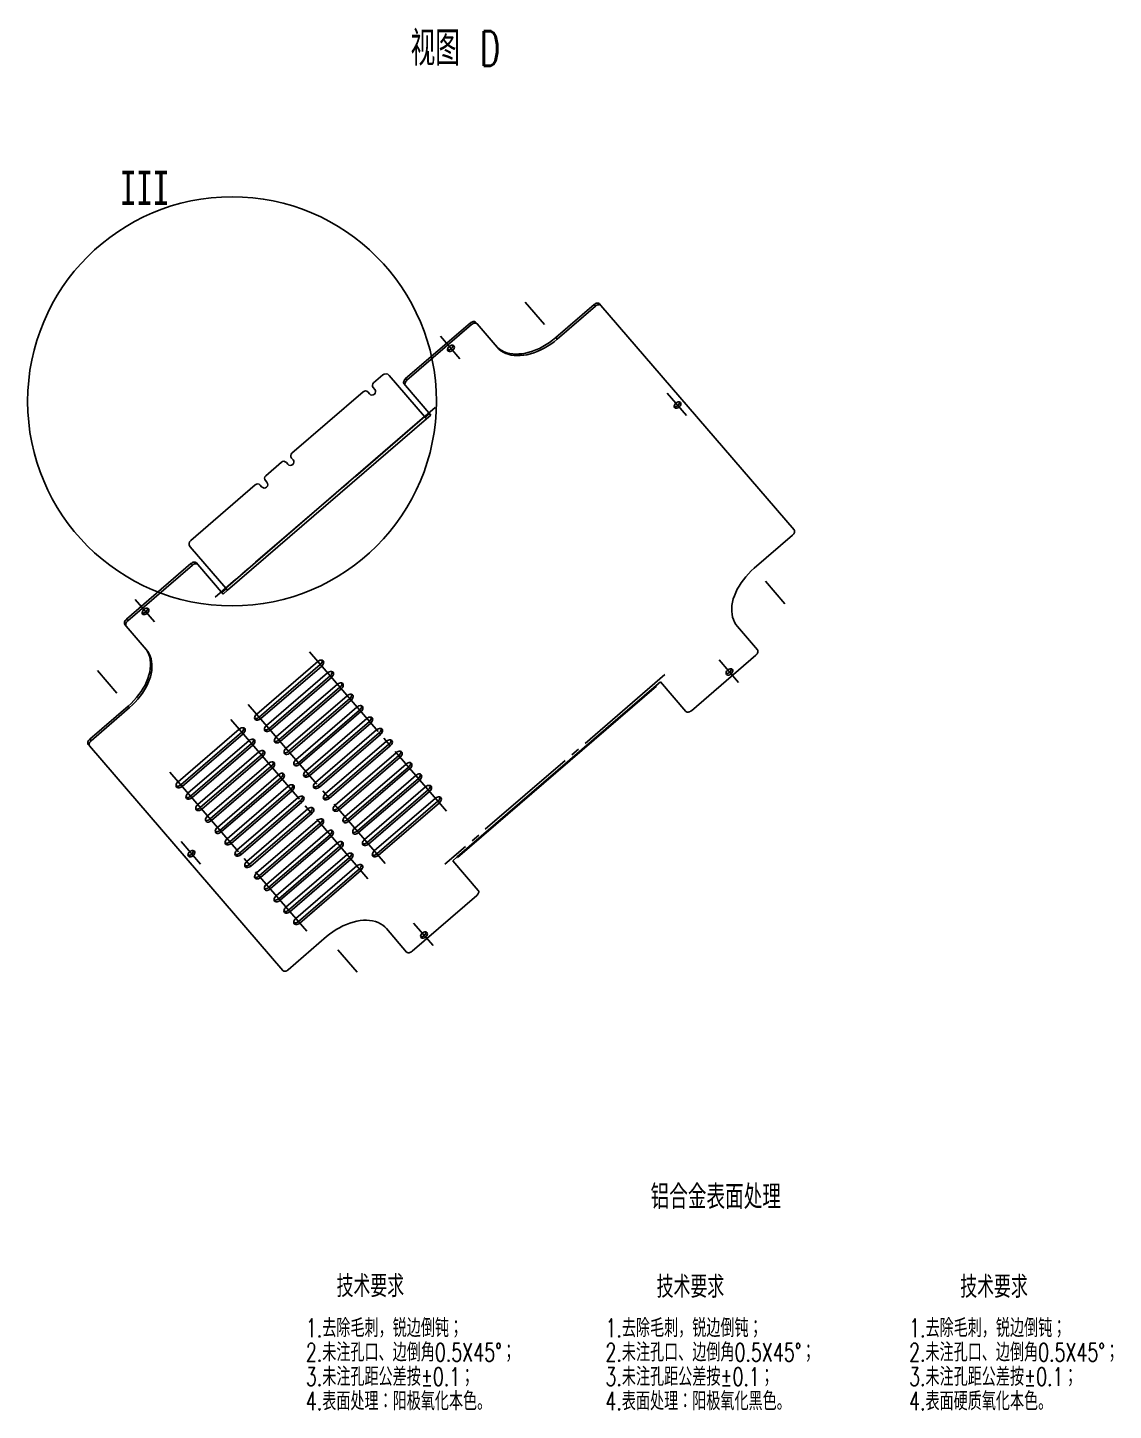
# Model space of a CAD drawing. Extents: x 10 to 515, y -34 to 381.
# Drawn here: x 310.5 to 467.6, y 181 to 381 of the extents above; entities that cross this region are included whole.
import ezdxf

# ---------------------------------------------------------------- set-up
doc = ezdxf.new("R2010")
doc.units = 0
doc.linetypes.add('SLD-CENTER', pattern=[19.05, 15.24, -1.27, 1.27, -1.27])
doc.linetypes.add('SLD-SOLID', pattern=[0])
doc.layers.get('0').update_dxf_attribs({"linetype": 'CONTINUOUS'})
doc.layers.add('FORMAT', color=7, linetype='SLD-SOLID')
doc.layers.add('细实线层', color=7, linetype='SLD-SOLID')
doc.styles.add('SLDTEXTSTYLE0', font='TXT', dxfattribs={"width": 0.7, "bigfont": 'bigfont'})
doc.styles.add('SLDTEXTSTYLE1', font='TXT', dxfattribs={"width": 0.7})
doc.styles.add('SLDTEXTSTYLE28', font='TXT', dxfattribs={"width": 0.65, "bigfont": 'bigfont'})

# ---------------------------------------------------------------- blocks, each defined once
blk = doc.blocks.new('SW_NOTE_0_4')
at = {"layer": 'FORMAT', "color": 0, "attachment_point": 1, "style": 'SLDTEXTSTYLE0'}
for s, insert, char_height in [('技术要求', (0, 4.09), 3.175), ('1.去除毛刺，锐边倒钝；', (-7.41, -2.12), 2.6458), ('2.未注孔口、边倒角0.5X45°；', (-7.41, -5.64), 2.6458), ('3.未注孔距公差按±0.1；', (-7.41, -9.17), 2.6458), ('4.表面处理：阳极氧化黑色。', (-7.41, -12.7), 2.6458)]:
    blk.add_mtext(s, dxfattribs=dict(at, insert=insert, char_height=char_height))
blk = doc.blocks.new('SW_NOTE_0_5')
at = {"layer": 'FORMAT', "color": 0, "attachment_point": 1, "style": 'SLDTEXTSTYLE0'}
for s, insert, char_height in [('技术要求', (0, 4.09), 3.175), ('1.去除毛刺，锐边倒钝；', (-4.45, -2.22), 2.6458), ('2.未注孔口、边倒角0.5X45°；', (-4.45, -5.74), 2.6458), ('3.未注孔距公差按±0.1；', (-4.45, -9.27), 2.6458), ('4.表面处理：阳极氧化本色。', (-4.45, -12.8), 2.6458)]:
    blk.add_mtext(s, dxfattribs=dict(at, insert=insert, char_height=char_height))
blk = doc.blocks.new('SW_NOTE_0_10')
at = {"layer": 'FORMAT', "color": 0, "attachment_point": 1, "style": 'SLDTEXTSTYLE0'}
for s, insert, char_height in [('技术要求', (0, 4.09), 3.175), ('1.去除毛刺，锐边倒钝；', (-7.41, -2.12), 2.6458), ('2.未注孔口、边倒角0.5X45°；', (-7.41, -5.64), 2.6458), ('3.未注孔距公差按±0.1；', (-7.41, -9.17), 2.6458), ('4.表面硬质氧化本色。', (-7.41, -12.7), 2.6458)]:
    blk.add_mtext(s, dxfattribs=dict(at, insert=insert, char_height=char_height))

msp = doc.modelspace()

# ---------------------------------------------------------------- linework, layer by layer
at = {"color": 7, "linetype": 'SLD-SOLID'}
for p, q in [((392.49060261, 340.93654433), (386.93338199, 336.15166431)), ((387.13116357, 335.92195827), (392.68838418, 340.70683829)), ((392.68838418, 340.70683829), (392.49060261, 340.93654433)), ((393.27962775, 341.04189747), (393.47740932, 340.81219143)), ((393.47740932, 340.81219143), (421.43400106, 308.34304963)), ((365.20965716, 330.21889703), (374.55589183, 338.26619525)), ((365.40743873, 329.98919099), (374.7536734, 338.03648921)), ((374.7536734, 338.03648921), (374.55589183, 338.26619525)), ((375.34491697, 338.37154839), (375.54269854, 338.14184235)), ((375.54269854, 338.14184235), (378.45188702, 334.76307378)), ((386.93338199, 336.15166431), (387.13116357, 335.92195827)), ((361.8882894, 330.75573066), (360.57476453, 329.62475901)), ((362.82848037, 330.68551788), (367.96406968, 324.72097902)), ((365.20965716, 330.21889703), (365.40743873, 329.98919099)), ((359.05915891, 328.31979174), (348.75304068, 319.44601424)), ((359.76430213, 328.26713215), (359.98179668, 328.01453121)), ((360.73959949, 328.66701485), (360.52210494, 328.91961579)), ((365.18606013, 329.22456594), (364.98827855, 329.45427198)), ((368.87576259, 324.9392985), (365.18606013, 329.22456594)), ((367.96406968, 324.72097902), (339.16756286, 299.92660073)), ((368.24426025, 324.39556213), (339.44775343, 299.60118384)), ((367.96406968, 324.72097902), (368.24426025, 324.39556213)), ((368.67798101, 325.16900454), (368.04647867, 324.62526817)), ((368.24426025, 324.39556213), (368.87576259, 324.9392985)), ((347.23743505, 318.14104696), (344.96402662, 316.18359605)), ((347.94257828, 318.08838738), (348.16007283, 317.83578644)), ((348.91787564, 318.48827008), (348.70038109, 318.74087102)), ((343.448421, 314.87862877), (334.10218633, 306.83133055)), ((344.15356422, 314.82596918), (344.37105877, 314.57336824)), ((345.12886158, 315.22585188), (344.91136703, 315.47845282)), ((421.21262245, 307.57842458), (415.65540184, 302.79354456)), ((334.03197355, 305.89113958), (339.16756286, 299.92660073)), ((324.79350724, 295.4197696), (334.13974191, 303.46706782)), ((324.99128881, 295.19006356), (334.33752348, 303.23736178)), ((334.33752348, 303.23736178), (334.13974191, 303.46706782)), ((334.92876705, 303.57242096), (335.12654862, 303.34271492)), ((335.12654862, 303.34271492), (338.81625108, 299.05744747)), ((339.24997185, 299.83088988), (338.61846951, 299.28715351)), ((338.81625108, 299.05744747), (339.44775343, 299.60118384)), ((339.16756286, 299.92660073), (339.44775343, 299.60118384)), ((324.7699102, 294.42543851), (324.57212863, 294.65514455)), ((327.67909868, 291.04666995), (324.7699102, 294.42543851)), ((324.79350724, 295.4197696), (324.99128881, 295.19006356)), ((413.22023715, 294.38266901), (416.12942563, 291.00390044)), ((415.90804703, 290.23927539), (406.56181236, 282.19197718)), ((352.49083482, 289.30603363), (343.64980202, 281.6937245)), ((352.86069977, 288.87646775), (344.01966698, 281.26415863)), ((344.21744855, 281.03445259), (353.05848135, 288.64676171)), ((352.86069977, 288.87646775), (353.05848135, 288.64676171)), ((353.90995115, 287.65785384), (345.06891835, 280.04554472)), ((354.27981611, 287.22828797), (345.43878331, 279.61597884)), ((345.63656488, 279.3862728), (354.47759768, 286.99858193)), ((355.32906748, 286.00967405), (346.48803468, 278.39736493)), ((354.27981611, 287.22828797), (354.47759768, 286.99858193)), ((402.08308475, 286.37189149), (401.45158241, 285.82815512)), ((405.77278722, 282.08662404), (402.08308475, 286.37189149)), ((355.69893244, 285.58010818), (346.85789964, 277.96779905)), ((347.05568122, 277.73809301), (355.89671401, 285.35040214)), ((356.74818381, 284.36149427), (347.90715102, 276.74918514)), ((355.69893244, 285.58010818), (355.89671401, 285.35040214)), ((401.45158241, 285.82815512), (372.65507559, 261.03377683)), ((372.73145661, 260.94506693), (401.52796343, 285.73944523)), ((401.45158241, 285.82815512), (401.52796343, 285.73944523)), ((325.04615242, 282.86550044), (319.48893181, 278.08062042)), ((319.68671338, 277.85091438), (325.243934, 282.6357944)), ((325.04615242, 282.86550044), (325.243934, 282.6357944)), ((357.11804877, 283.93192839), (348.27701597, 276.31961927)), ((348.47479755, 276.08991323), (357.31583034, 283.70222235)), ((358.16730014, 282.71331448), (349.32626735, 275.10100536)), ((358.5371651, 282.28374861), (349.69613231, 274.67143948)), ((349.89391388, 274.44173344), (358.73494668, 282.05404257)), ((357.11804877, 283.93192839), (357.31583034, 283.70222235)), ((358.5371651, 282.28374861), (358.73494668, 282.05404257)), ((344.01966698, 281.26415863), (344.21744855, 281.03445259)), ((359.58641647, 281.06513469), (350.74538368, 273.45282557)), ((359.95628143, 280.63556882), (351.11524864, 273.02325969)), ((351.31303021, 272.79355365), (360.15406301, 280.40586278)), ((359.95628143, 280.63556882), (360.15406301, 280.40586278)), ((319.48893181, 278.08062042), (319.68671338, 277.85091438)), ((341.12379265, 279.51877904), (332.28275985, 271.90646991)), ((341.49365761, 279.08921316), (332.65262481, 271.47690404)), ((332.85040639, 271.247198), (341.69143918, 278.85950712)), ((341.49365761, 279.08921316), (341.69143918, 278.85950712)), ((345.43878331, 279.61597884), (345.63656488, 279.3862728)), ((361.00553281, 279.41695491), (352.16450001, 271.80464578)), ((361.37539776, 278.98738903), (352.53436497, 271.37507991)), ((352.73214654, 271.14537387), (361.57317934, 278.75768299)), ((361.37539776, 278.98738903), (361.57317934, 278.75768299)), ((319.46533478, 277.08628933), (319.2675532, 277.31599537)), ((347.42192651, 244.61714753), (319.46533478, 277.08628933)), ((342.54290898, 277.87059925), (333.70187619, 270.25829013)), ((342.91277394, 277.44103338), (334.07174114, 269.82872425)), ((334.26952272, 269.59901821), (343.11055551, 277.21132734)), ((343.96202531, 276.22241946), (335.12099252, 268.61011034)), ((342.91277394, 277.44103338), (343.11055551, 277.21132734)), ((346.85789964, 277.96779905), (347.05568122, 277.73809301)), ((348.27701597, 276.31961927), (348.47479755, 276.08991323)), ((362.42464914, 277.76877512), (353.58361634, 270.15646599)), ((362.7945141, 277.33920925), (353.9534813, 269.72690012)), ((354.15126288, 269.49719408), (362.99229567, 277.10950321)), ((363.84376547, 276.12059533), (355.00273267, 268.50828621)), ((362.7945141, 277.33920925), (362.99229567, 277.10950321)), ((344.33189027, 275.79285359), (335.49085748, 268.18054446)), ((335.68863905, 267.95083842), (344.52967185, 275.56314755)), ((345.38114165, 274.57423968), (336.54010885, 266.96193055)), ((345.7510066, 274.1446738), (336.90997381, 266.53236468)), ((344.33189027, 275.79285359), (344.52967185, 275.56314755)), ((345.7510066, 274.1446738), (345.94878818, 273.91496776)), ((349.69613231, 274.67143948), (349.89391388, 274.44173344)), ((364.21363043, 275.69102946), (355.37259763, 268.07872033)), ((355.57037921, 267.84901429), (364.411412, 275.46132342)), ((365.2628818, 274.47241555), (356.42184901, 266.86010642)), ((365.63274676, 274.04284967), (356.79171396, 266.43054055)), ((364.21363043, 275.69102946), (364.411412, 275.46132342)), ((365.63274676, 274.04284967), (365.83052833, 273.81314363)), ((337.10775538, 266.30265864), (345.94878818, 273.91496776)), ((346.80025798, 272.92605989), (337.95922518, 265.31375077)), ((347.17012294, 272.49649402), (338.32909014, 264.88418489)), ((338.52687171, 264.65447885), (347.36790451, 272.26678798)), ((347.17012294, 272.49649402), (347.36790451, 272.26678798)), ((351.11524864, 273.02325969), (351.31303021, 272.79355365)), ((356.98949554, 266.20083451), (365.83052833, 273.81314363)), ((366.68199813, 272.82423576), (357.84096534, 265.21192663)), ((367.05186309, 272.39466989), (358.2108303, 264.78236076)), ((358.40861187, 264.55265472), (367.24964467, 272.16496384)), ((367.05186309, 272.39466989), (367.24964467, 272.16496384)), ((332.65262481, 271.47690404), (332.85040639, 271.247198)), ((348.21937431, 271.2778801), (339.37834151, 263.66557098)), ((348.58923927, 270.84831423), (339.74820647, 263.2360051)), ((339.94598805, 263.00629906), (348.78702084, 270.61860819)), ((348.58923927, 270.84831423), (348.78702084, 270.61860819)), ((352.53436497, 271.37507991), (352.73214654, 271.14537387)), ((368.10111447, 271.17605597), (359.26008167, 263.56374685)), ((368.47097942, 270.7464901), (359.62994663, 263.13418097)), ((359.8277282, 262.90447493), (368.668761, 270.51678406)), ((368.47097942, 270.7464901), (368.668761, 270.51678406)), ((334.07174114, 269.82872425), (334.26952272, 269.59901821)), ((335.49085748, 268.18054446), (335.68863905, 267.95083842)), ((349.63849064, 269.62970032), (340.79745784, 262.01739119)), ((350.0083556, 269.20013444), (341.1673228, 261.58782532)), ((341.36510438, 261.35811928), (350.20613717, 268.9704284)), ((350.0083556, 269.20013444), (350.20613717, 268.9704284)), ((353.9534813, 269.72690012), (354.15126288, 269.49719408)), ((355.37259763, 268.07872033), (355.57037921, 267.84901429)), ((369.5202308, 269.52787619), (360.679198, 261.91556706)), ((369.89009576, 269.09831031), (361.04906296, 261.48600119)), ((361.24684453, 261.25629515), (370.08787733, 268.86860427)), ((369.89009576, 269.09831031), (370.08787733, 268.86860427)), ((336.90997381, 266.53236468), (337.10775538, 266.30265864)), ((351.05760697, 267.98152053), (342.21657418, 260.36921141)), ((351.42747193, 267.55195466), (342.58643914, 259.93964553)), ((342.78422071, 259.70993949), (351.62525351, 267.32224862)), ((352.4767233, 266.33334074), (343.63569051, 258.72103162)), ((351.42747193, 267.55195466), (351.62525351, 267.32224862)), ((356.79171396, 266.43054055), (356.98949554, 266.20083451)), ((338.32909014, 264.88418489), (338.52687171, 264.65447885)), ((352.84658826, 265.90377487), (344.00555547, 258.29146574)), ((344.20333704, 258.0617597), (353.04436984, 265.67406883)), ((353.89583964, 264.68516096), (345.05480684, 257.07285183)), ((354.26570459, 264.25559508), (345.4246718, 256.64328596)), ((345.62245337, 256.41357992), (354.46348617, 264.02588904)), ((352.84658826, 265.90377487), (353.04436984, 265.67406883)), ((354.26570459, 264.25559508), (354.46348617, 264.02588904)), ((358.2108303, 264.78236076), (358.40861187, 264.55265472)), ((339.74820647, 263.2360051), (339.94598805, 263.00629906)), ((355.31495597, 263.03698117), (346.47392317, 255.42467205)), ((355.68482093, 262.6074153), (346.84378813, 254.99510617)), ((347.0415697, 254.76540013), (355.8826025, 262.37770926)), ((355.68482093, 262.6074153), (355.8826025, 262.37770926)), ((359.62994663, 263.13418097), (359.8277282, 262.90447493)), ((341.1673228, 261.58782532), (341.36510438, 261.35811928)), ((356.7340723, 261.38880138), (347.8930395, 253.77649226)), ((357.10393726, 260.95923551), (348.26290446, 253.34692638)), ((348.46068604, 253.11722034), (357.30171883, 260.72952947)), ((357.10393726, 260.95923551), (357.30171883, 260.72952947)), ((361.04906296, 261.48600119), (361.24684453, 261.25629515)), ((372.65507559, 261.03377683), (372.02357325, 260.49004046)), ((372.02357325, 260.49004046), (375.71327571, 256.20477301)), ((372.65507559, 261.03377683), (372.73145661, 260.94506693)), ((342.58643914, 259.93964553), (342.78422071, 259.70993949)), ((344.00555547, 258.29146574), (344.20333704, 258.0617597)), ((358.15318863, 259.7406216), (349.31215584, 252.12831247)), ((358.52305359, 259.31105572), (349.68202079, 251.6987466)), ((349.87980237, 251.46904056), (358.72083516, 259.08134968)), ((358.52305359, 259.31105572), (358.72083516, 259.08134968)), ((345.4246718, 256.64328596), (345.62245337, 256.41357992)), ((346.84378813, 254.99510617), (347.0415697, 254.76540013)), ((375.4918971, 255.44014796), (366.14566243, 247.39284975)), ((348.26290446, 253.34692638), (348.46068604, 253.11722034)), ((349.68202079, 251.6987466), (349.87980237, 251.46904056)), ((365.35663729, 247.28749661), (362.44744881, 250.66626517)), ((353.76817227, 249.50738068), (348.21095165, 244.72250066))]:
    msp.add_line(p, q, dxfattribs=at)
at = {"color": 7, "linetype": 'SLD-SOLID', "flags": 128}
for points in [[(392.49060261, 340.93654433), (392.59461619, 341.01507263), (392.70553975, 341.07791541), (392.81911058, 341.12265765), (392.93096419, 341.14757994), (393.03680212, 341.15172452), (393.13255708, 341.13493212), (393.21454926, 341.09784806), (393.27962775, 341.04189747)], [(393.47740932, 340.81219143), (393.41233084, 340.86814202), (393.33033866, 340.90522608), (393.2345837, 340.92201848), (393.12874576, 340.9178739), (393.01689215, 340.89295161), (392.90332133, 340.84820937), (392.79239776, 340.78536659), (392.68838418, 340.70683829)], [(374.55589183, 338.26619525), (374.65990541, 338.34472355), (374.77082898, 338.40756633), (374.8843998, 338.45230857), (374.99625341, 338.47723085), (375.10209134, 338.48137543), (375.1978463, 338.46458303), (375.27983848, 338.42749898), (375.34491697, 338.37154839)], [(375.54269854, 338.14184235), (375.47762006, 338.19779294), (375.39562788, 338.23487699), (375.29987292, 338.25166939), (375.19403498, 338.24752481), (375.08218137, 338.22260253), (374.96861055, 338.17786029), (374.85768698, 338.11501751), (374.7536734, 338.03648921)], [(386.93338199, 336.15166431), (386.48774323, 335.78742469), (386.02560347, 335.44778619), (385.54981195, 335.1348428), (385.06330209, 334.85052392), (384.56907338, 334.59658248), (384.0701729, 334.3745841), (383.56967655, 334.18589748), (383.07067005, 334.03168593), (382.57622994, 333.91290022), (382.0894046, 333.83027271), (381.61319549, 333.78431281), (381.15053858, 333.77530389), (380.70428631, 333.8033015), (380.27718997, 333.868133), (379.87188276, 333.96939871), (379.49086353, 334.10647428), (379.13648138, 334.27851459), (378.81092121, 334.48445896), (378.51619019, 334.72303768), (378.25410545, 334.99277982)], [(371.33987406, 334.23611817), (371.42523657, 334.17215646), (371.5384727, 334.14333075), (371.67040873, 334.15197631), (371.81035599, 334.19739275), (371.94697679, 334.27590068), (372.06920292, 334.38113986), (372.16713234, 334.50458445), (372.23283141, 334.63623368), (372.26097756, 334.76542214), (372.24929057, 334.88168372), (372.19871725, 334.97559963), (372.11335474, 335.03956133), (372.00011861, 335.06838705), (371.86818258, 335.05974148), (371.72823531, 335.01432505), (371.59161452, 334.93581712), (371.46938839, 334.83057793), (371.37145896, 334.70713335), (371.3057599, 334.57548411), (371.27761374, 334.44629566), (371.28930074, 334.33003407), (371.33987406, 334.23611817)], [(378.45188702, 334.76307378), (378.71397177, 334.49333164), (379.00870278, 334.25475292), (379.33426295, 334.04880855), (379.6886451, 333.87676824), (380.06966433, 333.73969267), (380.47497155, 333.63842696), (380.90206788, 333.57359546), (381.34832015, 333.54559785), (381.81097706, 333.55460677), (382.28718618, 333.60056667), (382.77401151, 333.68319418), (383.26845162, 333.80197989), (383.76745812, 333.95619144), (384.26795448, 334.14487806), (384.76685495, 334.36687644), (385.26108366, 334.62081788), (385.74759353, 334.90513676), (386.22338504, 335.21808015), (386.68552481, 335.55771865), (387.13116357, 335.92195827)], [(364.98827855, 329.45427198), (364.94261469, 329.52693896), (364.91812029, 329.61352977), (364.91573666, 329.71071679), (364.9355554, 329.81476516), (364.97681488, 329.92167636), (365.03792953, 330.02734187), (365.11655075, 330.12770101), (365.20965716, 330.21889703)], [(365.40743873, 329.98919099), (365.31433232, 329.89799497), (365.23571111, 329.79763583), (365.17459646, 329.69197032), (365.13333697, 329.58505912), (365.11351823, 329.48101075), (365.11590187, 329.38382373), (365.14039627, 329.29723292), (365.18606013, 329.22456594)], [(404.13980629, 326.02766584), (404.2251688, 325.96370414), (404.33840493, 325.93487842), (404.47034096, 325.94352399), (404.61028822, 325.98894042), (404.74690902, 326.06744835), (404.86913515, 326.17268754), (404.96706457, 326.29613212), (405.03276364, 326.42778136), (405.06090979, 326.55696981), (405.0492228, 326.6732314), (404.99864948, 326.7671473), (404.91328697, 326.83110901), (404.80005084, 326.85993472), (404.66811481, 326.85128916), (404.52816754, 326.80587272), (404.39154675, 326.72736479), (404.26932062, 326.62212561), (404.17139119, 326.49868102), (404.10569213, 326.36703179), (404.07754597, 326.23784333), (404.08923296, 326.12158174), (404.13980629, 326.02766584)], [(421.21262245, 307.57842458), (421.30572886, 307.66962061), (421.38435008, 307.76997974), (421.44546473, 307.87564525), (421.48672421, 307.98255645), (421.50654295, 308.08660482), (421.50415932, 308.18379184), (421.47966492, 308.27038265), (421.43400106, 308.34304963)], [(334.13974191, 303.46706782), (334.24375549, 303.54559612), (334.35467905, 303.6084389), (334.46824987, 303.65318114), (334.58010349, 303.67810342), (334.68594142, 303.682248), (334.78169638, 303.6654556), (334.86368856, 303.62837155), (334.92876705, 303.57242096)], [(335.12654862, 303.34271492), (335.06147014, 303.39866551), (334.97947796, 303.43574956), (334.88372299, 303.45254196), (334.77788506, 303.44839738), (334.66603145, 303.4234751), (334.55246063, 303.37873286), (334.44153706, 303.31589008), (334.33752348, 303.23736178)], [(415.65540184, 302.79354456), (415.22901159, 302.40694947), (414.82449869, 302.00038239), (414.4443571, 301.57634996), (414.09093052, 301.13746646), (413.76639794, 300.68643777), (413.4727602, 300.22604463), (413.21182769, 299.75912551), (412.98520914, 299.28855912), (412.79430173, 298.81724667), (412.64028247, 298.34809395), (412.52410093, 297.88399344), (412.44647342, 297.42780647), (412.40787853, 296.9823456), (412.40855421, 296.55035723), (412.4484963, 296.13450473), (412.52745855, 295.73735194), (412.64495412, 295.36134747), (412.80025861, 295.00880949), (412.99241452, 294.68191153), (413.22023715, 294.38266901)], [(327.13471008, 296.17457254), (327.22007259, 296.11061084), (327.33330872, 296.08178512), (327.46524475, 296.09043069), (327.60519201, 296.13584712), (327.74181281, 296.21435505), (327.86403894, 296.31959424), (327.96196837, 296.44303882), (328.02766743, 296.57468806), (328.05581358, 296.70387651), (328.04412659, 296.8201381), (327.99355327, 296.914054), (327.90819076, 296.97801571), (327.79495463, 297.00684142), (327.6630186, 296.99819586), (327.52307134, 296.95277942), (327.38645054, 296.87427149), (327.26422441, 296.76903231), (327.16629498, 296.64558772), (327.10059592, 296.51393849), (327.07244977, 296.38475003), (327.08413676, 296.26848844), (327.13471008, 296.17457254)], [(324.57212863, 294.65514455), (324.52646477, 294.72781153), (324.50197037, 294.81440235), (324.49958674, 294.91158936), (324.51940547, 295.01563773), (324.56066496, 295.12254894), (324.62177961, 295.22821444), (324.70040082, 295.32857358), (324.79350724, 295.4197696)], [(324.99128881, 295.19006356), (324.8981824, 295.09886754), (324.81956118, 294.9985084), (324.75844653, 294.8928429), (324.71718705, 294.78593169), (324.69736831, 294.68188332), (324.69975194, 294.58469631), (324.72424634, 294.49810549), (324.7699102, 294.42543851)], [(327.48131711, 291.27637599), (327.70913974, 290.97713347), (327.90129565, 290.65023551), (328.05660014, 290.29769753), (328.17409571, 289.92169305), (328.25305796, 289.52454027), (328.29300005, 289.10868776), (328.29367573, 288.6766994), (328.25508084, 288.23123852), (328.17745333, 287.77505156), (328.06127179, 287.31095105), (327.90725253, 286.84179833), (327.71634512, 286.37048587), (327.48972657, 285.89991949), (327.22879406, 285.43300037), (326.93515633, 284.97260722), (326.61062374, 284.52157853), (326.25719716, 284.08269504), (325.87705557, 283.65866261), (325.47254267, 283.25209553), (325.04615242, 282.86550044)], [(325.243934, 282.6357944), (325.67032425, 283.02238949), (326.07483714, 283.42895657), (326.45497873, 283.852989), (326.80840532, 284.29187249), (327.1329379, 284.74290118), (327.42657563, 285.20329433), (327.68750814, 285.67021345), (327.91412669, 286.14077983), (328.1050341, 286.61209229), (328.25905337, 287.08124501), (328.37523491, 287.54534552), (328.45286242, 288.00153248), (328.49145731, 288.44699336), (328.49078162, 288.87898172), (328.45083953, 289.29483423), (328.37187729, 289.69198701), (328.25438172, 290.06799149), (328.09907722, 290.42052947), (327.90692131, 290.74742743), (327.67909868, 291.04666995)], [(415.90804703, 290.23927539), (416.00115344, 290.33047142), (416.07977465, 290.43083056), (416.1408893, 290.53649606), (416.18214879, 290.64340727), (416.20196752, 290.74745564), (416.19958389, 290.84464265), (416.17508949, 290.93123347), (416.12942563, 291.00390044)], [(353.05848135, 288.64676171), (353.17956617, 288.77057725), (353.27305718, 288.9084191), (353.33258311, 289.05089359), (353.35408737, 289.1882913), (353.33610449, 289.31124881), (353.27985996, 289.41138676), (353.18918675, 289.48188093), (353.07026411, 289.51792725), (352.9311964, 289.51706923), (352.78146086, 289.47936533), (352.63126173, 289.40738502), (352.49083482, 289.30603363)], [(411.64277788, 287.42781222), (411.72814039, 287.36385052), (411.84137652, 287.3350248), (411.97331255, 287.34367037), (412.11325982, 287.3890868), (412.24988061, 287.46759473), (412.37210674, 287.57283392), (412.47003617, 287.6962785), (412.53573523, 287.82792774), (412.56388138, 287.95711619), (412.55219439, 288.07337778), (412.50162107, 288.16729368), (412.41625856, 288.23125539), (412.30302243, 288.2600811), (412.1710864, 288.25143554), (412.03113914, 288.2060191), (411.89451834, 288.12751117), (411.77229221, 288.02227199), (411.67436278, 287.8988274), (411.60866372, 287.76717817), (411.58051757, 287.63798971), (411.59220456, 287.52172813), (411.64277788, 287.42781222)], [(354.47759768, 286.99858193), (354.5986825, 287.12239746), (354.69217351, 287.26023932), (354.75169944, 287.4027138), (354.7732037, 287.54011151), (354.75522082, 287.66306902), (354.69897629, 287.76320698), (354.60830308, 287.83370115), (354.48938044, 287.86974747), (354.35031273, 287.86888944), (354.20057719, 287.83118554), (354.05037806, 287.75920523), (353.90995115, 287.65785384)], [(355.89671401, 285.35040214), (356.01779884, 285.47421767), (356.11128984, 285.61205953), (356.17081577, 285.75453401), (356.19232004, 285.89193172), (356.17433715, 286.01488923), (356.11809262, 286.11502719), (356.02741942, 286.18552136), (355.90849677, 286.22156768), (355.76942906, 286.22070965), (355.61969352, 286.18300576), (355.46949439, 286.11102544), (355.32906748, 286.00967405)], [(357.31583034, 283.70222235), (357.43691517, 283.82603789), (357.53040617, 283.96387974), (357.5899321, 284.10635423), (357.61143637, 284.24375194), (357.59345348, 284.36670944), (357.53720895, 284.4668474), (357.44653575, 284.53734157), (357.3276131, 284.57338789), (357.18854539, 284.57252987), (357.03880986, 284.53482597), (356.88861072, 284.46284566), (356.74818381, 284.36149427)], [(358.73494668, 282.05404257), (358.8560315, 282.1778581), (358.94952251, 282.31569996), (359.00904844, 282.45817444), (359.0305527, 282.59557215), (359.01256981, 282.71852966), (358.95632528, 282.81866762), (358.86565208, 282.88916179), (358.74672943, 282.92520811), (358.60766172, 282.92435008), (358.45792619, 282.88664618), (358.30772705, 282.81466587), (358.16730014, 282.71331448)], [(405.77278722, 282.08662404), (405.8378657, 282.03067345), (405.91985788, 281.99358939), (406.01561284, 281.976797), (406.12145077, 281.98094158), (406.23330439, 282.00586386), (406.34687521, 282.0506061), (406.45779878, 282.11344888), (406.56181236, 282.19197718)], [(343.64980202, 281.6937245), (343.5287172, 281.56990897), (343.43522619, 281.43206711), (343.37570026, 281.28959263), (343.354196, 281.15219492), (343.37217888, 281.02923741), (343.42842341, 280.92909945), (343.51909662, 280.85860528), (343.63801926, 280.82255896), (343.77708697, 280.82341699), (343.92682251, 280.86112089), (344.07702164, 280.9331012), (344.21744855, 281.03445259)], [(345.06891835, 280.04554472), (344.94783353, 279.92172918), (344.85434252, 279.78388732), (344.79481659, 279.64141284), (344.77331233, 279.50401513), (344.79129521, 279.38105762), (344.84753974, 279.28091967), (344.93821295, 279.2104255), (345.05713559, 279.17437917), (345.1962033, 279.1752372), (345.34593884, 279.2129411), (345.49613797, 279.28492141), (345.63656488, 279.3862728)], [(360.15406301, 280.40586278), (360.27514783, 280.52967831), (360.36863884, 280.66752017), (360.42816477, 280.80999465), (360.44966903, 280.94739236), (360.43168615, 281.07034987), (360.37544162, 281.17048783), (360.28476841, 281.240982), (360.16584576, 281.27702832), (360.02677806, 281.27617029), (359.87704252, 281.2384664), (359.72684338, 281.16648608), (359.58641647, 281.06513469)], [(319.2675532, 277.31599537), (319.22188934, 277.38866234), (319.19739494, 277.47525316), (319.19501131, 277.57244017), (319.21483005, 277.67648854), (319.25608953, 277.78339975), (319.31720418, 277.88906525), (319.3958254, 277.98942439), (319.48893181, 278.08062042)], [(341.69143918, 278.85950712), (341.81252401, 278.98332266), (341.90601501, 279.12116451), (341.96554094, 279.263639), (341.98704521, 279.40103671), (341.96906232, 279.52399422), (341.91281779, 279.62413217), (341.82214459, 279.69462634), (341.70322194, 279.73067266), (341.56415423, 279.72981464), (341.41441869, 279.69211074), (341.26421956, 279.62013043), (341.12379265, 279.51877904)], [(343.11055551, 277.21132734), (343.23164034, 277.33514287), (343.32513134, 277.47298473), (343.38465728, 277.61545921), (343.40616154, 277.75285692), (343.38817865, 277.87581443), (343.33193412, 277.97595239), (343.24126092, 278.04644656), (343.12233827, 278.08249288), (342.98327056, 278.08163485), (342.83353503, 278.04393095), (342.68333589, 277.97195064), (342.54290898, 277.87059925)], [(346.48803468, 278.39736493), (346.36694986, 278.27354939), (346.27345885, 278.13570754), (346.21393292, 277.99323305), (346.19242866, 277.85583535), (346.21041155, 277.73287784), (346.26665608, 277.63273988), (346.35732928, 277.56224571), (346.47625193, 277.52619939), (346.61531964, 277.52705741), (346.76505517, 277.56476131), (346.91525431, 277.63674163), (347.05568122, 277.73809301)], [(361.57317934, 278.75768299), (361.69426416, 278.88149853), (361.78775517, 279.01934038), (361.8472811, 279.16181487), (361.86878536, 279.29921258), (361.85080248, 279.42217008), (361.79455795, 279.52230804), (361.70388474, 279.59280221), (361.5849621, 279.62884853), (361.44589439, 279.62799051), (361.29615885, 279.59028661), (361.14595972, 279.5183063), (361.00553281, 279.41695491)], [(319.68671338, 277.85091438), (319.59360697, 277.75971835), (319.51498576, 277.65935921), (319.45387111, 277.55369371), (319.41261162, 277.4467825), (319.39279289, 277.34273413), (319.39517652, 277.24554712), (319.41967092, 277.1589563), (319.46533478, 277.08628933)], [(344.52967185, 275.56314755), (344.65075667, 275.68696308), (344.74424768, 275.82480494), (344.80377361, 275.96727942), (344.82527787, 276.10467713), (344.80729498, 276.22763464), (344.75105045, 276.3277726), (344.66037725, 276.39826677), (344.5414546, 276.43431309), (344.40238689, 276.43345506), (344.25265136, 276.39575117), (344.10245222, 276.32377085), (343.96202531, 276.22241946)], [(347.90715102, 276.74918514), (347.78606619, 276.62536961), (347.69257519, 276.48752775), (347.63304925, 276.34505327), (347.61154499, 276.20765556), (347.62952788, 276.08469805), (347.68577241, 275.98456009), (347.77644561, 275.91406592), (347.89536826, 275.8780196), (348.03443597, 275.87887763), (348.1841715, 275.91658152), (348.33437064, 275.98856184), (348.47479755, 276.08991323)], [(362.99229567, 277.10950321), (363.11338049, 277.23331874), (363.2068715, 277.3711606), (363.26639743, 277.51363508), (363.28790169, 277.65103279), (363.26991881, 277.7739903), (363.21367428, 277.87412826), (363.12300108, 277.94462243), (363.00407843, 277.98066875), (362.86501072, 277.97981072), (362.71527518, 277.94210682), (362.56507605, 277.87012651), (362.42464914, 277.76877512)], [(364.411412, 275.46132342), (364.53249683, 275.58513895), (364.62598783, 275.72298081), (364.68551376, 275.86545529), (364.70701803, 276.002853), (364.68903514, 276.12581051), (364.63279061, 276.22594847), (364.54211741, 276.29644264), (364.42319476, 276.33248896), (364.28412705, 276.33163093), (364.13439151, 276.29392704), (363.98419238, 276.22194672), (363.84376547, 276.12059533)], [(345.94878818, 273.91496776), (346.069873, 274.0387833), (346.16336401, 274.17662515), (346.22288994, 274.31909964), (346.2443942, 274.45649735), (346.22641132, 274.57945486), (346.17016679, 274.67959281), (346.07949358, 274.75008698), (345.96057094, 274.7861333), (345.82150323, 274.78527528), (345.67176769, 274.74757138), (345.52156856, 274.67559107), (345.38114165, 274.57423968)], [(349.32626735, 275.10100536), (349.20518252, 274.97718982), (349.11169152, 274.83934796), (349.05216559, 274.69687348), (349.03066132, 274.55947577), (349.04864421, 274.43651826), (349.10488874, 274.3363803), (349.19556194, 274.26588614), (349.31448459, 274.22983981), (349.4535523, 274.23069784), (349.60328784, 274.26840174), (349.75348697, 274.34038205), (349.89391388, 274.44173344)], [(365.83052833, 273.81314363), (365.95161316, 273.93695917), (366.04510416, 274.07480102), (366.1046301, 274.21727551), (366.12613436, 274.35467322), (366.10815147, 274.47763072), (366.05190694, 274.57776868), (365.96123374, 274.64826285), (365.84231109, 274.68430917), (365.70324338, 274.68345115), (365.55350785, 274.64574725), (365.40330871, 274.57376694), (365.2628818, 274.47241555)], [(347.36790451, 272.26678798), (347.48898933, 272.39060351), (347.58248034, 272.52844537), (347.64200627, 272.67091985), (347.66351053, 272.80831756), (347.64552765, 272.93127507), (347.58928312, 273.03141303), (347.49860991, 273.1019072), (347.37968727, 273.13795352), (347.24061956, 273.13709549), (347.09088402, 273.09939159), (346.94068489, 273.02741128), (346.80025798, 272.92605989)], [(350.74538368, 273.45282557), (350.62429886, 273.32901003), (350.53080785, 273.19116818), (350.47128192, 273.04869369), (350.44977766, 272.91129598), (350.46776054, 272.78833848), (350.52400507, 272.68820052), (350.61467827, 272.61770635), (350.73360092, 272.58166003), (350.87266863, 272.58251805), (351.02240417, 272.62022195), (351.1726033, 272.69220226), (351.31303021, 272.79355365)], [(367.24964467, 272.16496384), (367.37072949, 272.28877938), (367.4642205, 272.42662124), (367.52374643, 272.56909572), (367.54525069, 272.70649343), (367.5272678, 272.82945094), (367.47102327, 272.9295889), (367.38035007, 273.00008306), (367.26142742, 273.03612939), (367.12235971, 273.03527136), (366.97262418, 272.99756746), (366.82242504, 272.92558715), (366.68199813, 272.82423576)], [(332.28275985, 271.90646991), (332.16167503, 271.78265438), (332.06818402, 271.64481252), (332.00865809, 271.50233804), (331.98715383, 271.36494033), (332.00513672, 271.24198282), (332.06138125, 271.14184486), (332.15205445, 271.07135069), (332.2709771, 271.03530437), (332.41004481, 271.0361624), (332.55978034, 271.0738663), (332.70997948, 271.14584661), (332.85040639, 271.247198)], [(333.70187619, 270.25829013), (333.58079136, 270.13447459), (333.48730036, 269.99663274), (333.42777442, 269.85415825), (333.40627016, 269.71676054), (333.42425305, 269.59380303), (333.48049758, 269.49366508), (333.57117078, 269.42317091), (333.69009343, 269.38712459), (333.82916114, 269.38798261), (333.97889667, 269.42568651), (334.12909581, 269.49766682), (334.26952272, 269.59901821)], [(348.78702084, 270.61860819), (348.90810566, 270.74242372), (349.00159667, 270.88026558), (349.0611226, 271.02274006), (349.08262687, 271.16013777), (349.06464398, 271.28309528), (349.00839945, 271.38323324), (348.91772625, 271.45372741), (348.7988036, 271.48977373), (348.65973589, 271.4889157), (348.51000035, 271.45121181), (348.35980122, 271.37923149), (348.21937431, 271.2778801)], [(352.16450001, 271.80464578), (352.04341519, 271.68083025), (351.94992418, 271.54298839), (351.89039825, 271.40051391), (351.86889399, 271.2631162), (351.88687687, 271.14015869), (351.9431214, 271.04002073), (352.03379461, 270.96952656), (352.15271725, 270.93348024), (352.29178496, 270.93433827), (352.4415205, 270.97204216), (352.59171963, 271.04402248), (352.73214654, 271.14537387)], [(353.58361634, 270.15646599), (353.46253152, 270.03265046), (353.36904051, 269.8948086), (353.30951458, 269.75233412), (353.28801032, 269.61493641), (353.3059932, 269.4919789), (353.36223773, 269.39184094), (353.45291094, 269.32134677), (353.57183359, 269.28530045), (353.71090129, 269.28615848), (353.86063683, 269.32386238), (354.01083597, 269.39584269), (354.15126288, 269.49719408)], [(368.668761, 270.51678406), (368.78984582, 270.64059959), (368.88333683, 270.77844145), (368.94286276, 270.92091593), (368.96436702, 271.05831364), (368.94638414, 271.18127115), (368.89013961, 271.28140911), (368.7994664, 271.35190328), (368.68054376, 271.3879496), (368.54147605, 271.38709157), (368.39174051, 271.34938767), (368.24154138, 271.27740736), (368.10111447, 271.17605597)], [(335.12099252, 268.61011034), (334.99990769, 268.4862948), (334.90641669, 268.34845295), (334.84689076, 268.20597847), (334.82538649, 268.06858076), (334.84336938, 267.94562325), (334.89961391, 267.84548529), (334.99028711, 267.77499112), (335.10920976, 267.7389448), (335.24827747, 267.73980282), (335.39801301, 267.77750672), (335.54821214, 267.84948704), (335.68863905, 267.95083842)], [(350.20613717, 268.9704284), (350.327222, 269.09424394), (350.420713, 269.23208579), (350.48023893, 269.37456028), (350.5017432, 269.51195799), (350.48376031, 269.6349155), (350.42751578, 269.73505345), (350.33684258, 269.80554762), (350.21791993, 269.84159394), (350.07885222, 269.84073592), (349.92911669, 269.80303202), (349.77891755, 269.73105171), (349.63849064, 269.62970032)], [(351.62525351, 267.32224862), (351.74633833, 267.44606415), (351.83982933, 267.58390601), (351.89935527, 267.72638049), (351.92085953, 267.8637782), (351.90287664, 267.98673571), (351.84663211, 268.08687367), (351.75595891, 268.15736784), (351.63703626, 268.19341416), (351.49796855, 268.19255613), (351.34823302, 268.15485223), (351.19803388, 268.08287192), (351.05760697, 267.98152053)], [(355.00273267, 268.50828621), (354.88164785, 268.38447067), (354.78815684, 268.24662882), (354.72863091, 268.10415433), (354.70712665, 267.96675662), (354.72510954, 267.84379912), (354.78135407, 267.74366116), (354.87202727, 267.67316699), (354.99094992, 267.63712067), (355.13001763, 267.63797869), (355.27975316, 267.67568259), (355.4299523, 267.7476629), (355.57037921, 267.84901429)], [(370.08787733, 268.86860427), (370.20896215, 268.99241981), (370.30245316, 269.13026166), (370.36197909, 269.27273615), (370.38348335, 269.41013385), (370.36550047, 269.53309136), (370.30925594, 269.63322932), (370.21858273, 269.70372349), (370.09966009, 269.73976981), (369.96059238, 269.73891179), (369.81085684, 269.70120789), (369.66065771, 269.62922757), (369.5202308, 269.52787619)], [(336.54010885, 266.96193055), (336.41902403, 266.83811502), (336.32553302, 266.70027316), (336.26600709, 266.55779868), (336.24450283, 266.42040097), (336.26248571, 266.29744346), (336.31873024, 266.1973055), (336.40940344, 266.12681133), (336.52832609, 266.09076501), (336.6673938, 266.09162304), (336.81712934, 266.12932694), (336.96732847, 266.20130725), (337.10775538, 266.30265864)], [(353.04436984, 265.67406883), (353.16545466, 265.79788436), (353.25894567, 265.93572622), (353.3184716, 266.0782007), (353.33997586, 266.21559841), (353.32199298, 266.33855592), (353.26574844, 266.43869388), (353.17507524, 266.50918805), (353.05615259, 266.54523437), (352.91708489, 266.54437634), (352.76734935, 266.50667245), (352.61715021, 266.43469213), (352.4767233, 266.33334074)], [(356.42184901, 266.86010642), (356.30076418, 266.73629089), (356.20727318, 266.59844903), (356.14774725, 266.45597455), (356.12624298, 266.31857684), (356.14422587, 266.19561933), (356.2004704, 266.09548137), (356.2911436, 266.0249872), (356.41006625, 265.98894088), (356.54913396, 265.98979891), (356.69886949, 266.0275028), (356.84906863, 266.09948312), (356.98949554, 266.20083451)], [(337.95922518, 265.31375077), (337.83814036, 265.18993523), (337.74464935, 265.05209337), (337.68512342, 264.90961889), (337.66361916, 264.77222118), (337.68160204, 264.64926367), (337.73784657, 264.54912572), (337.82851978, 264.47863155), (337.94744242, 264.44258522), (338.08651013, 264.44344325), (338.23624567, 264.48114715), (338.3864448, 264.55312746), (338.52687171, 264.65447885)], [(354.46348617, 264.02588904), (354.58457099, 264.14970458), (354.678062, 264.28754643), (354.73758793, 264.43002092), (354.75909219, 264.56741863), (354.74110931, 264.69037613), (354.68486478, 264.79051409), (354.59419157, 264.86100826), (354.47526893, 264.89705458), (354.33620122, 264.89619656), (354.18646568, 264.85849266), (354.03626655, 264.78651235), (353.89583964, 264.68516096)], [(357.84096534, 265.21192663), (357.71988051, 265.0881111), (357.62638951, 264.95026924), (357.56686358, 264.80779476), (357.54535931, 264.67039705), (357.5633422, 264.54743954), (357.61958673, 264.44730158), (357.71025993, 264.37680741), (357.82918258, 264.34076109), (357.96825029, 264.34161912), (358.11798583, 264.37932302), (358.26818496, 264.45130333), (358.40861187, 264.55265472)], [(339.37834151, 263.66557098), (339.25725669, 263.54175544), (339.16376568, 263.40391359), (339.10423975, 263.2614391), (339.08273549, 263.1240414), (339.10071838, 263.00108389), (339.15696291, 262.90094593), (339.24763611, 262.83045176), (339.36655876, 262.79440544), (339.50562646, 262.79526346), (339.655362, 262.83296736), (339.80556114, 262.90494768), (339.94598805, 263.00629906)], [(340.79745784, 262.01739119), (340.67637302, 261.89357566), (340.58288202, 261.7557338), (340.52335608, 261.61325932), (340.50185182, 261.47586161), (340.51983471, 261.3529041), (340.57607924, 261.25276614), (340.66675244, 261.18227197), (340.78567509, 261.14622565), (340.9247428, 261.14708368), (341.07447833, 261.18478758), (341.22467747, 261.25676789), (341.36510438, 261.35811928)], [(355.8826025, 262.37770926), (356.00368732, 262.50152479), (356.09717833, 262.63936665), (356.15670426, 262.78184113), (356.17820852, 262.91923884), (356.16022564, 263.04219635), (356.10398111, 263.14233431), (356.01330791, 263.21282848), (355.89438526, 263.2488748), (355.75531755, 263.24801677), (355.60558201, 263.21031287), (355.45538288, 263.13833256), (355.31495597, 263.03698117)], [(359.26008167, 263.56374685), (359.13899685, 263.43993131), (359.04550584, 263.30208946), (358.98597991, 263.15961497), (358.96447565, 263.02221726), (358.98245853, 262.89925976), (359.03870306, 262.7991218), (359.12937627, 262.72862763), (359.24829891, 262.69258131), (359.38736662, 262.69343933), (359.53710216, 262.73114323), (359.68730129, 262.80312354), (359.8277282, 262.90447493)], [(333.77201186, 261.13446134), (333.85737437, 261.07049963), (333.9706105, 261.04167392), (334.10254653, 261.05031948), (334.24249379, 261.09573591), (334.37911459, 261.17424385), (334.50134072, 261.27948303), (334.59927015, 261.40292761), (334.66496921, 261.53457685), (334.69311536, 261.6637653), (334.68142837, 261.78002689), (334.63085505, 261.87394279), (334.54549254, 261.9379045), (334.43225641, 261.96673022), (334.30032038, 261.95808465), (334.16037312, 261.91266822), (334.02375232, 261.83416029), (333.90152619, 261.7289211), (333.80359676, 261.60547652), (333.7378977, 261.47382728), (333.70975155, 261.34463883), (333.72143854, 261.22837724), (333.77201186, 261.13446134)], [(342.21657418, 260.36921141), (342.09548935, 260.24539587), (342.00199835, 260.10755401), (341.94247242, 259.96507953), (341.92096815, 259.82768182), (341.93895104, 259.70472431), (341.99519557, 259.60458636), (342.08586877, 259.53409219), (342.20479142, 259.49804586), (342.34385913, 259.49890389), (342.49359466, 259.53660779), (342.6437938, 259.6085881), (342.78422071, 259.70993949)], [(357.30171883, 260.72952947), (357.42280366, 260.853345), (357.51629466, 260.99118686), (357.57582059, 261.13366134), (357.59732486, 261.27105905), (357.57934197, 261.39401656), (357.52309744, 261.49415452), (357.43242424, 261.56464869), (357.31350159, 261.60069501), (357.17443388, 261.59983698), (357.02469834, 261.56213309), (356.87449921, 261.49015277), (356.7340723, 261.38880138)], [(360.679198, 261.91556706), (360.55811318, 261.79175153), (360.46462217, 261.65390967), (360.40509624, 261.51143519), (360.38359198, 261.37403748), (360.40157486, 261.25107997), (360.45781939, 261.15094201), (360.5484926, 261.08044784), (360.66741524, 261.04440152), (360.80648295, 261.04525955), (360.95621849, 261.08296344), (361.10641762, 261.15494376), (361.24684453, 261.25629515)], [(343.63569051, 258.72103162), (343.51460569, 258.59721608), (343.42111468, 258.45937423), (343.36158875, 258.31689974), (343.34008448, 258.17950204), (343.35806737, 258.05654453), (343.4143119, 257.95640657), (343.5049851, 257.8859124), (343.62390775, 257.84986608), (343.76297546, 257.8507241), (343.912711, 257.888428), (344.06291013, 257.96040832), (344.20333704, 258.0617597)], [(358.72083516, 259.08134968), (358.84191999, 259.20516522), (358.93541099, 259.34300707), (358.99493693, 259.48548156), (359.01644119, 259.62287927), (358.9984583, 259.74583677), (358.94221377, 259.84597473), (358.85154057, 259.9164689), (358.73261792, 259.95251522), (358.59355021, 259.9516572), (358.44381468, 259.9139533), (358.29361554, 259.84197299), (358.15318863, 259.7406216)], [(345.05480684, 257.07285183), (344.93372202, 256.9490363), (344.84023101, 256.81119444), (344.78070508, 256.66871996), (344.75920082, 256.53132225), (344.7771837, 256.40836474), (344.83342823, 256.30822678), (344.92410144, 256.23773261), (345.04302408, 256.20168629), (345.18209179, 256.20254432), (345.33182733, 256.24024821), (345.48202646, 256.31222853), (345.62245337, 256.41357992)], [(375.4918971, 255.44014796), (375.58500351, 255.53134399), (375.66362473, 255.63170313), (375.72473938, 255.73736863), (375.76599886, 255.84427984), (375.7858176, 255.94832821), (375.78343397, 256.04551522), (375.75893957, 256.13210604), (375.71327571, 256.20477301)], [(346.47392317, 255.42467205), (346.35283835, 255.30085651), (346.25934734, 255.16301465), (346.19982141, 255.02054017), (346.17831715, 254.88314246), (346.19630003, 254.76018495), (346.25254456, 254.66004699), (346.34321777, 254.58955283), (346.46214041, 254.5535065), (346.60120812, 254.55436453), (346.75094366, 254.59206843), (346.9011428, 254.66404874), (347.0415697, 254.76540013)], [(347.8930395, 253.77649226), (347.77195468, 253.65267672), (347.67846367, 253.51483487), (347.61893774, 253.37236038), (347.59743348, 253.23496267), (347.61541637, 253.11200517), (347.6716609, 253.01186721), (347.7623341, 252.94137304), (347.88125675, 252.90532672), (348.02032446, 252.90618474), (348.17005999, 252.94388864), (348.32025913, 253.01586895), (348.46068604, 253.11722034)], [(349.31215584, 252.12831247), (349.19107101, 252.00449694), (349.09758001, 251.86665508), (349.03805407, 251.7241806), (349.01654981, 251.58678289), (349.0345327, 251.46382538), (349.09077723, 251.36368742), (349.18145043, 251.29319325), (349.30037308, 251.25714693), (349.43944079, 251.25800496), (349.58917632, 251.29570885), (349.73937546, 251.36768917), (349.87980237, 251.46904056)], [(362.44744881, 250.66626517), (362.18536407, 250.93600732), (361.89063306, 251.17458603), (361.56507288, 251.3805304), (361.21069074, 251.55257072), (360.8296715, 251.68964629), (360.42436429, 251.79091199), (359.99726795, 251.8557435), (359.55101568, 251.8837411), (359.08835877, 251.87473219), (358.61214966, 251.82877229), (358.12532433, 251.74614478), (357.63088421, 251.62735907), (357.13187771, 251.47314752), (356.63138136, 251.2844609), (356.13248088, 251.06246252), (355.63825217, 250.80852107), (355.15174231, 250.5242022), (354.67595079, 250.21125881), (354.21381103, 249.87162031), (353.76817227, 249.50738068)], [(367.4376139, 249.3662666), (367.52297641, 249.30230489), (367.63621254, 249.27347918), (367.76814857, 249.28212474), (367.90809584, 249.32754118), (368.04471663, 249.40604911), (368.16694276, 249.51128829), (368.26487219, 249.63473288), (368.33057125, 249.76638211), (368.35871741, 249.89557057), (368.34703042, 250.01183215), (368.29645709, 250.10574806), (368.21109458, 250.16970976), (368.09785845, 250.19853548), (367.96592242, 250.18988991), (367.82597516, 250.14447348), (367.68935436, 250.06596555), (367.56712823, 249.96072636), (367.46919881, 249.83728178), (367.40349974, 249.70563254), (367.37535359, 249.57644409), (367.38704058, 249.4601825), (367.4376139, 249.3662666)], [(365.35663729, 247.28749661), (365.42171578, 247.23154602), (365.50370796, 247.19446196), (365.59946292, 247.17766957), (365.70530085, 247.18181415), (365.81715446, 247.20673643), (365.93072529, 247.25147867), (366.04164885, 247.31432145), (366.14566243, 247.39284975)], [(347.42192651, 244.61714753), (347.487005, 244.56119693), (347.56899718, 244.52411288), (347.66475214, 244.50732048), (347.77059007, 244.51146506), (347.88244369, 244.53638735), (347.99601451, 244.58112959), (348.10693807, 244.64397236), (348.21095165, 244.72250066)]]:
    msp.add_lwpolyline(points, dxfattribs=at)
at = {"color": 7, "linetype": 'SLD-SOLID'}
for centre, radius, start, end in [((371.3691562, 335.07058595), 0.69305016, 262.5019466468, 358.9562941999), ((362.32327849, 330.25052878), 0.66666667, 40.7291204234, 130.7291204234), ((359.38540073, 327.94089033), 0.5, 40.7291204234, 130.7291204234), ((360.36069808, 328.34077303), 0.5, 220.7291204234, 310.7291204234), ((360.90100635, 329.24585761), 0.5, 130.7291204234, 220.7291204234), ((360.36069808, 328.34077303), 0.5, 310.7291204234, 40.7291204234), ((404.16908843, 326.86213363), 0.69305016, 262.5019466422, 358.9562942047), ((347.56367687, 317.76214556), 0.5, 40.7291204234, 130.7291204234), ((349.0792825, 319.06711284), 0.5, 130.7291204234, 220.7291204234), ((348.53897423, 318.16202826), 0.5, 310.7291204234, 40.7291204234), ((345.29026844, 315.80469464), 0.5, 130.7291204234, 220.7291204234), ((348.53897423, 318.16202826), 0.5, 220.7291204234, 310.7291204234), ((343.77466282, 314.49972736), 0.5, 40.7291204234, 130.7291204234), ((344.74996018, 314.89961006), 0.5, 220.7291204234, 310.7291204234), ((344.74996018, 314.89961006), 0.5, 310.7291204234, 40.7291204234), ((334.53717542, 306.32612867), 0.66666667, 130.7291204234, 220.7291204234), ((327.16399222, 297.00904033), 0.69305016, 262.5019467768, 358.9562940769), ((352.43682335, 289.45114737), 0.71409236, 306.4120165985, 3.8409346197), ((411.67206003, 288.26228001), 0.69305016, 262.5019466468, 358.9562941999), ((353.85593968, 287.80296759), 0.71409236, 306.4120165985, 3.8409346197), ((355.27505601, 286.1547878), 0.71409236, 306.4120165985, 3.8409346196), ((356.69417234, 284.50660801), 0.71409236, 306.4120165985, 3.8409346196), ((358.11328867, 282.85842823), 0.71409236, 306.4120165985, 3.8409346197), ((343.52048636, 281.74764744), 0.69494081, 256.748677735, 315.9148527404), ((359.53240501, 281.21024844), 0.71409236, 306.4120165985, 3.8409346196), ((341.06978118, 279.66389278), 0.71409236, 306.4120165985, 3.8409346197), ((342.48889751, 278.015713), 0.71409236, 306.4120165985, 3.8409346197), ((344.93960269, 280.09946766), 0.69494081, 256.748677735, 315.9148527404), ((360.95152134, 279.56206865), 0.71409236, 306.4120165985, 3.8409346197), ((343.90801384, 276.36753321), 0.71409236, 306.4120165985, 3.8409346197), ((346.35871902, 278.45128787), 0.69494081, 256.748677735, 315.9148527404), ((347.77783535, 276.80310808), 0.69494081, 256.748677735, 315.9148527404), ((362.37063767, 277.91388887), 0.71409236, 306.4120165985, 3.8409346196), ((363.789754, 276.26570908), 0.71409236, 306.4120165985, 3.8409346197), ((345.32713018, 274.71935342), 0.71409236, 306.4120165985, 3.8409346196), ((349.19695168, 275.1549283), 0.69494081, 256.748677735, 315.9148527404), ((365.20887033, 274.61752929), 0.71409236, 306.4120165985, 3.8409346196), ((346.74624651, 273.07117364), 0.71409236, 306.4120165985, 3.8409346196), ((350.61606801, 273.50674851), 0.69494081, 256.7486777349, 315.9148527404), ((366.62798666, 272.96934951), 0.71409236, 306.4120165985, 3.8409346196), ((332.15344419, 271.96039286), 0.69494081, 256.7486777352, 315.9148527403), ((348.16536284, 271.42299385), 0.71409236, 306.4120165985, 3.8409346195), ((352.03518435, 271.85856872), 0.69494081, 256.748677735, 315.9148527404), ((368.047103, 271.32116972), 0.71409236, 306.4120165985, 3.8409346196), ((333.57256052, 270.31221307), 0.69494081, 256.7486777349, 315.9148527404), ((334.99167685, 268.66403328), 0.69494081, 256.748677735, 315.9148527404), ((349.58447917, 269.77481406), 0.71409236, 306.4120165985, 3.8409346197), ((351.0035955, 268.12663428), 0.71409236, 306.4120165985, 3.8409346197), ((353.45430068, 270.21038894), 0.69494081, 256.748677735, 315.9148527404), ((354.87341701, 268.56220915), 0.69494081, 256.748677735, 315.9148527404), ((369.46621933, 269.67298993), 0.71409236, 306.4120165985, 3.8409346197), ((336.41079319, 267.01585349), 0.69494081, 256.7486777351, 315.9148527404), ((352.42271184, 266.47845449), 0.71409236, 306.4120165985, 3.8409346197), ((356.29253334, 266.91402936), 0.69494081, 256.748677735, 315.9148527404), ((337.82990952, 265.36767371), 0.69494081, 256.7486777352, 315.9148527404), ((353.84182817, 264.8302747), 0.71409236, 306.4120165985, 3.8409346196), ((357.71164967, 265.26584958), 0.69494081, 256.7486777351, 315.9148527404), ((339.24902585, 263.71949392), 0.69494081, 256.7486777349, 315.9148527404), ((355.2609445, 263.18209492), 0.71409236, 306.4120165985, 3.8409346197), ((359.13076601, 263.61766979), 0.69494081, 256.748677735, 315.9148527403), ((333.80129401, 261.96892912), 0.69305016, 262.5019466454, 358.9562942013), ((340.66814218, 262.07131413), 0.69494081, 256.7486777351, 315.9148527403), ((356.68006083, 261.53391513), 0.71409236, 306.4120165985, 3.8409346197), ((360.54988234, 261.96949), 0.69494081, 256.748677735, 315.9148527404), ((342.08725851, 260.42313435), 0.69494081, 256.7486777351, 315.9148527404), ((343.50637484, 258.77495456), 0.69494081, 256.7486777349, 315.9148527404), ((358.09917716, 259.88573534), 0.71409236, 306.4120165984, 3.8409346197), ((344.92549118, 257.12677477), 0.69494081, 256.7486777349, 315.9148527404), ((346.34460751, 255.47859499), 0.69494081, 256.748677735, 315.9148527404), ((347.76372384, 253.8304152), 0.69494081, 256.7486777349, 315.9148527404), ((349.18284017, 252.18223541), 0.69494081, 256.7486777352, 315.9148527403), ((367.46689605, 250.20073438), 0.69305016, 262.5019465172, 358.9562943228)]:
    msp.add_arc(centre, radius, start, end, dxfattribs=at)
at = {"layer": 'FORMAT', "linetype": 'SLD-CENTER'}
for p, q in [((382.50635878, 341.29326547), (385.31407492, 338.03234818)), ((370.2665468, 336.35117056), (373.07426293, 333.09025327)), ((403.06647903, 328.14271823), (405.87419516, 324.88180095)), ((369.4796753, 326.0259463), (337.65195724, 298.62163345)), ((417.27470891, 300.91286069), (420.08242505, 297.65194341)), ((326.06138282, 298.28962493), (328.86909895, 295.02870765)), ((351.27190923, 290.72170933), (371.10902134, 267.68263461)), ((320.61912921, 288.00710159), (323.42684535, 284.74618431)), ((410.56945062, 289.54286462), (413.37716675, 286.28194733)), ((402.72820196, 287.41068386), (370.9004839, 260.00637101)), ((342.43087643, 283.10940021), (362.26798855, 260.07032548)), ((339.90486706, 280.93445474), (359.74197918, 257.89538002)), ((331.06383427, 273.32214562), (350.90094638, 250.28307089)), ((332.6986846, 263.24951373), (335.50640073, 259.98859644)), ((366.36428664, 251.48131899), (369.17200278, 248.22040171)), ((355.38747934, 247.62669681), (358.19519548, 244.36577953))]:
    msp.add_line(p, q, dxfattribs=at)
at = {"layer": '细实线层'}
msp.add_circle((340.08704882, 326.93333211), 29.58804955, dxfattribs=at)

# ---------------------------------------------------------------- block references
at = {"layer": 'FORMAT'}
for name, p in [('SW_NOTE_0_5', (355.21431927, 196.45320837)), ('SW_NOTE_0_4', (401.53930424, 196.35320924)), ('SW_NOTE_0_10', (445.48453442, 196.35320994))]:
    msp.add_blockref(name, p, dxfattribs=at)

# ---------------------------------------------------------------- texts
for s, insert, char_height, attachment_point, style in [('视图 D', (372.40511434, 380.47844425), 5, 2, 'SLDTEXTSTYLE28'), ('铝合金表面处理', (400.671496, 213.62727398), 3.5, 1, 'SLDTEXTSTYLE0')]:
    msp.add_mtext(s, dxfattribs=dict(at, insert=insert, char_height=char_height, attachment_point=attachment_point, style=style))
at = {"layer": '细实线层', "insert": (323.85048901, 360.32337706), "char_height": 5, "attachment_point": 1, "style": 'SLDTEXTSTYLE1'}
msp.add_mtext('III', dxfattribs=at)

doc.saveas('drawing.dxf')
